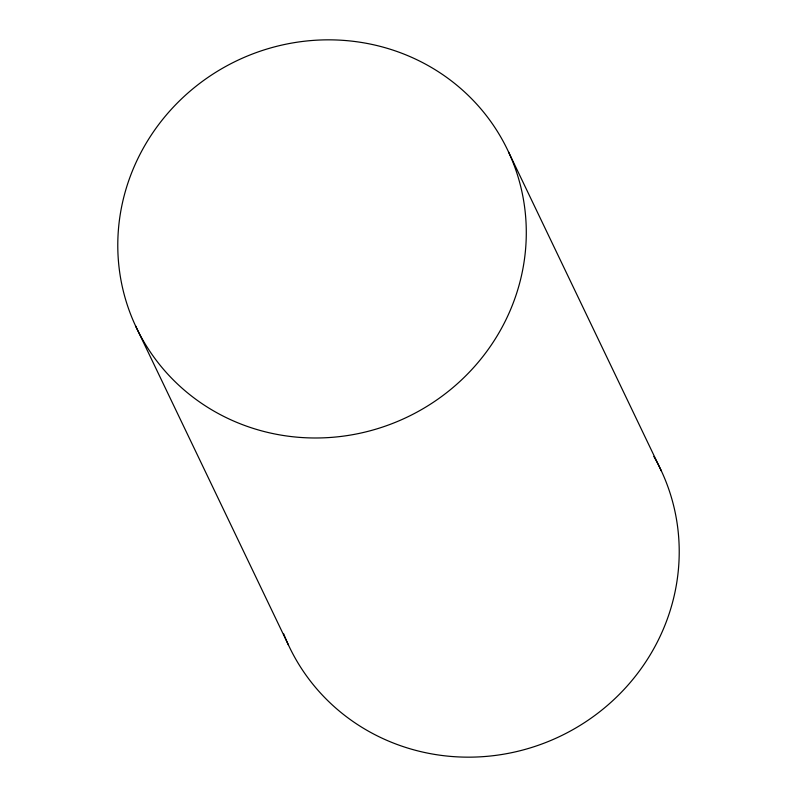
<?xml version="1.0" encoding="UTF-8"?>
<svg xmlns="http://www.w3.org/2000/svg" width="797" height="797" viewBox="0 0 797 797"><rect width="100%" height="100%" fill="white"/><g stroke="black" fill="none" stroke-linecap="round" stroke-linejoin="round"><path stroke-width="1.2" d="M508.516 151.918A205.775 197.507 -25.6 0 1 300.977 437.483A205.775 197.507 -25.6 0 1 156.62 127.341A205.775 197.507 -25.6 0 1 508.516 151.918L661.44 471.087M135.56 325.913L288.484 645.082M653.809 456.402A205.775 197.507 -25.6 0 1 560.331 736.189A205.775 197.507 -25.6 0 1 283.672 633.814"/></g></svg>
